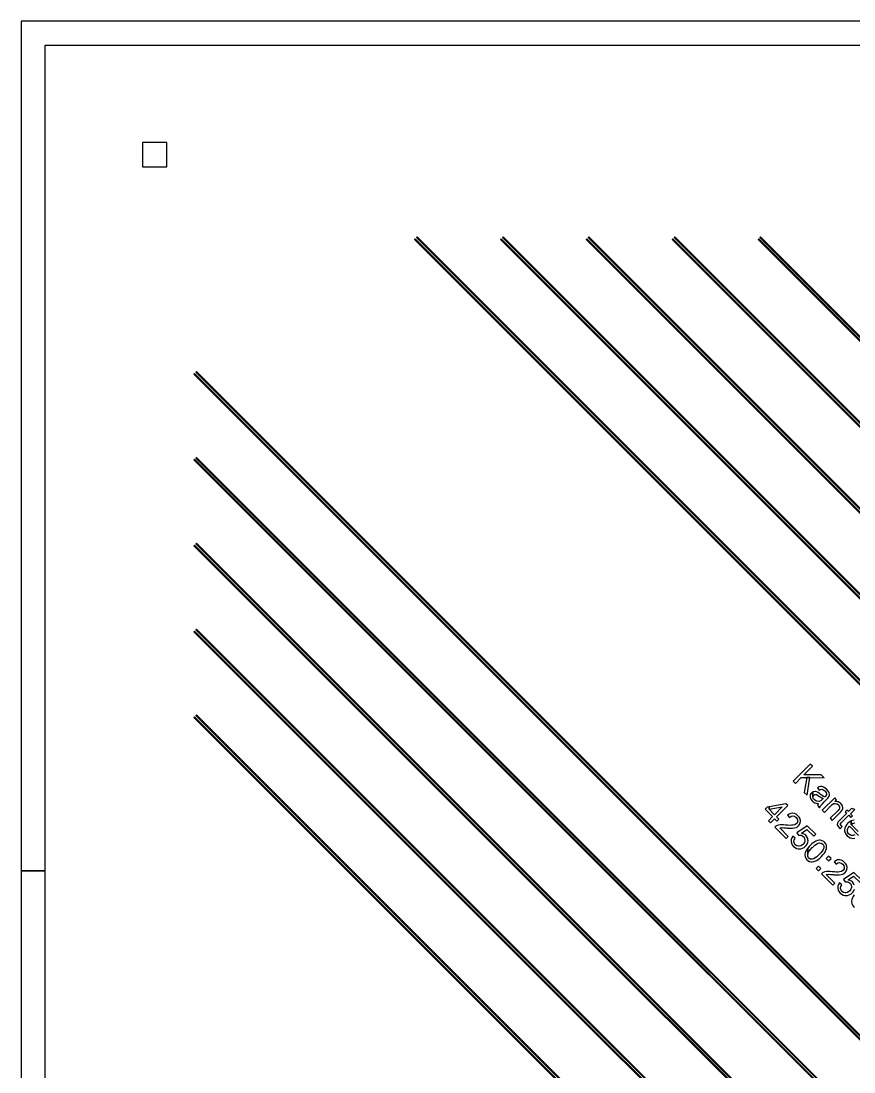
# Model space of a CAD drawing. Extents: x -3500 to 3500, y -3500 to 3500.
# Drawn here: x -3500 to -70, y -829 to 3500 of the extents above; entities that cross this region are included whole.
import ezdxf

# ---------------------------------------------------------------- set-up
doc = ezdxf.new("R2010")
doc.units = 0

# ---------------------------------------------------------------- blocks, each defined once
blk = doc.blocks.new('DXF_TOP_Kantele_S7W4')
at = {"layer": 'Feedline'}
for points in [[(-2999.95, 2900.05), (-2900.05, 2900.05), (-2900.05, 2999.95), (-2999.95, 2999.95)], [(-1879.301, 2600.766), (2540.752, -1819.288), (2551.288, -1808.752), (-1868.766, 2611.301), (-1871.523, 2608.544), (2547.894, -1810.873), (2542.873, -1815.894), (-1876.544, 2603.523)], [(-1525.748, 2600.766), (2540.752, -1465.734), (2551.288, -1455.199), (-1515.212, 2611.301), (-1517.97, 2608.544), (2547.894, -1457.32), (2542.873, -1462.341), (-1522.991, 2603.523)], [(-1172.195, 2600.766), (2540.752, -1112.181), (2551.288, -1101.645), (-1161.659, 2611.301), (-1164.417, 2608.544), (2547.894, -1103.767), (2542.873, -1108.787), (-1169.437, 2603.523)], [(-818.641, 2600.766), (2540.752, -758.627), (2551.288, -748.092), (-808.106, 2611.301), (-810.863, 2608.544), (2547.894, -750.213), (2542.873, -755.234), (-815.884, 2603.523)], [(-465.088, 2600.766), (2540.752, -405.074), (2551.288, -394.538), (-454.552, 2611.301), (-457.31, 2608.544), (2547.894, -396.66), (2542.873, -401.681), (-462.33, 2603.523)], [(-2788.078, 2045.543), (1808.752, -2551.288), (1819.288, -2540.752), (-2777.543, 2056.078), (-2780.3, 2053.321), (1815.894, -2542.873), (1810.873, -2547.894), (-2785.321, 2048.3)], [(-2788.078, 1691.989), (1455.199, -2551.288), (1465.734, -2540.752), (-2777.543, 1702.525), (-2780.3, 1699.767), (1462.341, -2542.873), (1457.32, -2547.894), (-2785.321, 1694.747)], [(-2788.078, 1338.436), (1101.645, -2551.288), (1112.181, -2540.752), (-2777.543, 1348.971), (-2780.3, 1346.214), (1108.787, -2542.873), (1103.767, -2547.894), (-2785.321, 1341.193)], [(-2788.078, 984.882), (748.092, -2551.288), (758.627, -2540.752), (-2777.543, 995.418), (-2780.3, 992.661), (755.234, -2542.873), (750.213, -2547.894), (-2785.321, 987.64)], [(-2788.078, 631.329), (394.538, -2551.288), (405.074, -2540.752), (-2777.543, 641.865), (-2780.3, 639.107), (401.681, -2542.873), (396.66, -2547.894), (-2785.321, 634.086)], [(-320.729, 369.151), (-311.405, 359.94), (-286.905, 384.44), (-264.082, 384.097), (-250.069, 383.847), (-193.053, 382.838), (-205.669, 395.34), (-275.826, 395.455), (-275.845, 395.501), (-240.78, 430.566), (-250.104, 439.777)], [(-274.571, 323.107), (-262.398, 310.822), (-251.308, 383.769), (-264.041, 383.996)], [(-250.97, 305.445), (-250.399, 301.563), (-247.541, 294.93), (-242.162, 288.293), (-237.472, 284.289), (-230.949, 280.398), (-224.084, 278.224), (-215.901, 276.956), (-215.889, 276.927), (-216.949, 275.513), (-220.481, 268.903), (-211.51, 259.932), (-210.964, 261.352), (-207.523, 268.235), (-205.227, 270.99), (-200.298, 276.376), (-192.735, 284.054), (-181.163, 295.626), (-177.955, 298.949), (-173.606, 304.099), (-172.809, 305.466), (-170.407, 312.672), (-170.407, 314.834), (-172.58, 322.497), (-176.126, 328.331), (-181.739, 334.744), (-182.651, 335.657), (-188.833, 340.809), (-195.127, 344.586), (-200.617, 346.53), (-207.821, 347.101), (-213.192, 345.73), (-220.467, 342.093), (-213.195, 332.548), (-208.068, 334.941), (-201.173, 335.745), (-196.8, 334.134), (-190.029, 328.855), (-185.093, 322.54), (-183.139, 315.99), (-183.6, 312.76), (-188.079, 305.985), (-190.516, 303.78), (-195.018, 306.319), (-201.323, 310.56), (-209, 316.29), (-212.209, 318.696), (-217.934, 322.704), (-219.76, 323.617), (-226.972, 326.02), (-228.795, 326.363), (-236.459, 325.562), (-238.738, 324.764), (-238.811, 324.714), (-238.811, 304.883), (-235.591, 311.554), (-230.293, 314.433), (-223.966, 313.858), (-221.893, 312.821), (-214.67, 308.007), (-209.63, 304.34), (-202.873, 299.988), (-197.215, 297.102), (-197.212, 297.082), (-200.457, 293.837), (-204.586, 290.051), (-210.556, 286.493), (-214.582, 285.572), (-222.274, 286.261), (-227.099, 288.214), (-233.411, 293.035), (-236.284, 296.482), (-238.811, 303.03), (-238.811, 324.714), (-245.031, 320.416), (-246.169, 319.278), (-249.942, 312.761)], [(-435.882, 253.884), (-405.289, 223.177), (-422.133, 206.334), (-413.609, 197.697), (-396.652, 214.655), (-387.142, 205.03), (-379.192, 212.979), (-388.702, 222.49), (-342.985, 268.321), (-350.035, 275.371), (-419.526, 263.33), (-419.526, 253.314), (-419.515, 253.351), (-365.437, 263.111), (-365.409, 263.057), (-397.339, 231.127), (-419.526, 253.314), (-419.526, 263.33), (-428.022, 261.858)], [(-200.65, 249.072), (-192.013, 240.435), (-164.089, 268.472), (-159.273, 272.715), (-152.73, 276.734), (-146.753, 277.768), (-139.858, 276.159), (-133.659, 271.682), (-132.735, 270.758), (-129.058, 264.095), (-129.058, 263.736), (-129.747, 256.276), (-131.13, 253.741), (-136.634, 247.319), (-167.765, 216.188), (-159.128, 207.551), (-127.654, 239.024), (-123.989, 242.803), (-119.754, 247.955), (-118.613, 249.895), (-116.095, 256.989), (-115.867, 259.496), (-117.469, 267.16), (-119.412, 271.159), (-124.332, 277.338), (-128.106, 280.54), (-134.512, 284.201), (-141.487, 285.687), (-149.099, 285.226), (-149.121, 285.275), (-141.783, 292.498), (-149.504, 300.218)], [(-396.232, 180.318), (-349.56, 133.647), (-341.266, 141.94), (-375.985, 176.544), (-375.978, 176.574), (-375.236, 176.821), (-367.436, 177.739), (-365.6, 177.739), (-358.723, 177.395), (-348.638, 176.593), (-345.315, 176.249), (-336.265, 175.677), (-328.704, 175.447), (-322.752, 175.562), (-315.31, 176.478), (-308.443, 178.423), (-304.442, 180.367), (-298.378, 185.058), (-294.032, 190.661), (-291.173, 197.41), (-290.372, 204.962), (-290.372, 206.672), (-291.973, 213.65), (-295.405, 220.285), (-300.785, 226.694), (-302.043, 227.838), (-308.452, 232.873), (-315.087, 236.077), (-321.953, 237.449), (-323.32, 237.564), (-330.297, 236.648), (-337.161, 233.904), (-343.987, 229.239), (-336.147, 219.468), (-335.382, 220.123), (-328.841, 224.599), (-321.836, 225.977), (-321.482, 225.977), (-314.477, 224.369), (-308.046, 219.776), (-303.682, 213.573), (-301.958, 206.565), (-302.878, 200.472), (-307.012, 194.156), (-307.478, 193.691), (-313.447, 189.903), (-321.479, 187.723), (-326.755, 187.264), (-333.634, 187.149), (-342.115, 187.493), (-352.084, 188.295), (-359.532, 188.868), (-367.434, 189.211), (-374.059, 188.983), (-374.17, 188.871), (-382.203, 187.723), (-389.185, 185.32), (-390.095, 184.864)], [(-138.683, 188.697), (-137.773, 186.307), (-132.852, 179.899), (-131.825, 178.873), (-125.568, 174.093), (-119.208, 182.951), (-123.303, 186.364), (-125.608, 190.051), (-125.491, 193.176), (-121.125, 198.462), (-91.183, 228.519), (-82.475, 219.696), (-75.784, 226.385), (-84.492, 235.208), (-66.646, 253.055), (-80.396, 256.465), (-93.016, 243.73), (-99.432, 250.147), (-106.122, 243.458), (-99.705, 237.041), (-129.188, 207.559), (-135.141, 201.147), (-138.362, 196.201), (-138.455, 196.201)], [(-329, 121.431), (-328.886, 120.407), (-327.284, 113.312), (-323.966, 106.678), (-318.703, 100.384), (-312.751, 95.463), (-306.116, 92.03), (-299.139, 90.315), (-291.586, 90.429), (-289.415, 90.772), (-282.206, 92.718), (-275.569, 96.378), (-269.502, 101.416), (-267.33, 103.703), (-262.981, 109.996), (-260.236, 116.86), (-259.321, 124.182), (-259.435, 126.009), (-260.694, 133.446), (-263.782, 140.195), (-268.588, 146.259), (-272.133, 149.232), (-278.655, 152.894), (-286.379, 155.199), (-286.385, 155.242), (-263.504, 170.42), (-235.324, 142.24), (-227.145, 150.419), (-262.141, 185.53), (-305.26, 156.137), (-298.206, 147.035), (-295.708, 147.375), (-287.904, 146.687), (-284.798, 145.422), (-278.488, 140.947), (-276.991, 139.45), (-273.087, 132.906), (-271.825, 125.672), (-272.055, 123.025), (-274.35, 116.25), (-279.4, 109.709), (-282.616, 106.838), (-289.273, 103.051), (-296.275, 101.558), (-298.118, 101.558), (-305.466, 103.165), (-311.669, 107.416), (-315.346, 112.471), (-317.184, 119.706), (-317.184, 120.289), (-315.921, 127.291), (-311.927, 134.48), (-321.724, 142.683), (-321.911, 142.59), (-326.14, 135.845), (-328.542, 128.868)], [(-272.397, 65.174), (-271.367, 57.967), (-268.394, 51.334), (-263.473, 45.154), (-260.043, 42.067), (-253.523, 38.178), (-246.431, 36.462), (-242.088, 36.348), (-234.649, 37.606), (-227.095, 40.582), (-223.09, 42.757), (-217.25, 46.765), (-211.067, 51.918), (-204.424, 58.102), (-204.082, 58.558), (-197.892, 65.092), (-192.969, 71.045), (-189.304, 76.429), (-188.963, 76.998), (-185.414, 84.325), (-183.239, 91.306), (-182.553, 97.482), (-183.696, 105.031), (-186.441, 110.978), (-191.361, 117.271), (-194.677, 120.129), (-201.313, 124.019), (-208.29, 125.849), (-212.633, 125.964), (-220.072, 124.705), (-227.626, 121.728), (-231.746, 119.554), (-237.7, 115.432), (-243.885, 110.392), (-250.414, 104.207), (-254.193, 100.199), (-260.148, 93.327), (-260.696, 92.57), (-260.696, 68.043), (-260.234, 69.771), (-258.055, 74.934), (-254.27, 81.013), (-248.768, 87.777), (-241.661, 95.341), (-237.649, 99.124), (-230.657, 105.314), (-224.237, 109.9), (-218.386, 113.112), (-213.221, 114.719), (-212.294, 114.835), (-204.829, 114.146), (-198.626, 110.241), (-197.127, 108.626), (-194.14, 102.192), (-194.14, 94.268), (-194.601, 92.54), (-196.781, 87.263), (-200.681, 81.298), (-206.183, 74.534), (-213.288, 66.97), (-216.155, 64.105), (-223.49, 57.571), (-229.91, 52.755), (-235.646, 49.428), (-240.47, 47.821), (-242.886, 47.591), (-250.351, 48.395), (-256.439, 52.186), (-257.71, 53.687), (-260.696, 60.119), (-260.696, 92.57), (-264.958, 86.686), (-268.507, 80.389), (-270.91, 74.323), (-272.168, 68.488)], [(-204.082, -11.946), (-157.41, -58.618), (-149.116, -50.324), (-183.836, -15.604), (-183.824, -15.567), (-183.082, -15.442), (-175.402, -14.525), (-173.45, -14.525), (-166.573, -14.869), (-156.488, -15.671), (-153.28, -16.015), (-144.115, -16.588), (-136.554, -16.817), (-130.602, -16.703), (-123.16, -15.787), (-116.294, -13.726), (-112.291, -11.783), (-106.228, -7.206), (-101.882, -1.602), (-99.023, 5.145), (-98.222, 12.695), (-98.337, 14.406), (-99.823, 21.385), (-103.37, 28.02), (-108.635, 34.43), (-109.893, 35.573), (-116.303, 40.609), (-122.937, 43.812), (-129.916, 45.3), (-131.168, 45.3), (-138.147, 44.499), (-145.126, 41.639), (-151.951, 36.974), (-143.998, 27.202), (-143.232, 27.859), (-136.691, 32.335), (-129.801, 33.827), (-129.446, 33.827), (-122.327, 32.104), (-115.896, 27.511), (-111.532, 21.423), (-109.808, 14.301), (-110.728, 8.208), (-114.862, 1.892), (-115.328, 1.427), (-121.297, -2.361), (-129.329, -4.541), (-134.605, -5.001), (-141.599, -5.115), (-149.965, -4.772), (-159.934, -3.97), (-167.498, -3.282), (-175.285, -3.053), (-181.93, -3.282), (-182.155, -3.282), (-190.053, -4.541), (-197.035, -6.945), (-197.945, -7.4)], [(-184.265, 50.849), (-174.482, 41.067), (-164.585, 50.849), (-174.482, 60.747)], [(-225.513, 9.601), (-215.731, -0.297), (-205.948, 9.601), (-215.731, 19.384)]]:
    blk.add_lwpolyline(points, close=True, dxfattribs=at)
for points in [[(-66.909, 148.068), (-73.184, 145.901), (-80.304, 145.442), (-84.559, 146.706), (-90.872, 151.069), (-92.139, 152.451), (-96.043, 158.881), (-97.192, 166.346), (-96.617, 170.369), (-93.977, 177.255), (-89.017, 184.061), (-89.006, 184.062), (-50.85, 145.906)], [(-69.523, 208.117), (-76.389, 207.087), (-81.4, 205.187), (-81.4, 190.639), (-80.098, 191.823), (-73.325, 195.726), (-66.094, 196.874)], [(-52.799, 162.035), (-81.4, 190.636), (-81.4, 205.187), (-83.026, 204.57), (-89.663, 200.45), (-96.075, 194.726), (-101.226, 189.002), (-105.346, 182.365), (-107.977, 175.614), (-108.892, 168.75), (-108.663, 163.947), (-106.833, 156.968), (-103.286, 150.332), (-98.021, 144.038), (-92.529, 139.346), (-85.893, 135.685), (-79.029, 133.74), (-73.77, 133.511), (-66.334, 134.884)], [(-68.544, -58.818), (-71.633, -52.069), (-76.438, -46.005), (-79.983, -42.918), (-86.504, -39.371), (-94.229, -37.065), (-94.235, -37.022), (-71.354, -21.845), (-43.174, -50.024)], [(-34.995, -41.845), (-70.106, -6.735), (-113.11, -36.127), (-106.056, -45.23), (-103.558, -44.889), (-95.868, -45.578), (-92.648, -46.843), (-86.337, -51.318), (-84.955, -52.815), (-80.937, -59.358), (-79.675, -66.593), (-79.905, -69.241), (-82.316, -76.014), (-87.25, -82.441), (-90.58, -85.427), (-97.123, -89.214), (-104.125, -90.706), (-106.083, -90.706), (-113.317, -89.099), (-119.519, -84.849), (-123.196, -79.793), (-125.034, -72.559), (-125.034, -71.976), (-123.771, -64.973), (-119.777, -57.784), (-129.574, -49.581), (-129.761, -49.676), (-133.99, -56.304), (-136.393, -63.396), (-136.85, -70.836), (-136.85, -71.859), (-135.249, -78.952), (-131.816, -85.587), (-126.553, -91.881), (-120.602, -96.802), (-113.967, -100.234), (-106.989, -101.835), (-99.551, -101.835), (-97.266, -101.492), (-90.056, -99.432), (-83.419, -95.885), (-77.353, -90.848), (-75.181, -88.563), (-70.833, -82.154), (-68.201, -75.405)], [(-68.546, -99.55), (-72.808, -105.579), (-76.357, -111.876), (-78.875, -117.941), (-80.018, -123.777), (-80.248, -127.092), (-79.332, -134.297), (-76.359, -140.931), (-71.324, -147.109), (-67.893, -150.198)]]:
    blk.add_lwpolyline(points, dxfattribs=at)
blk = doc.blocks.new('DXF_TOP_Kantele_S7W41')
at = {"layer": 'Nb_GroundP'}
for points in [[(-3500, 0), (-3400, 0), (-3400, 3400), (0, 3400), (0, 3500), (-3500, 3500)], [(-3500, -3500), (0, -3500), (0, -3400), (-3400, -3400), (-3400, 0), (-3500, 0)]]:
    blk.add_lwpolyline(points, close=True, dxfattribs=at)
blk = doc.blocks.new('BEAMER_TopCell')
for name in ['DXF_TOP_Kantele_S7W41', 'DXF_TOP_Kantele_S7W4']:
    blk.add_blockref(name, (0, 0))

msp = doc.modelspace()

# ---------------------------------------------------------------- block references
msp.add_blockref('BEAMER_TopCell', (0, 0))

doc.saveas('drawing.dxf')
